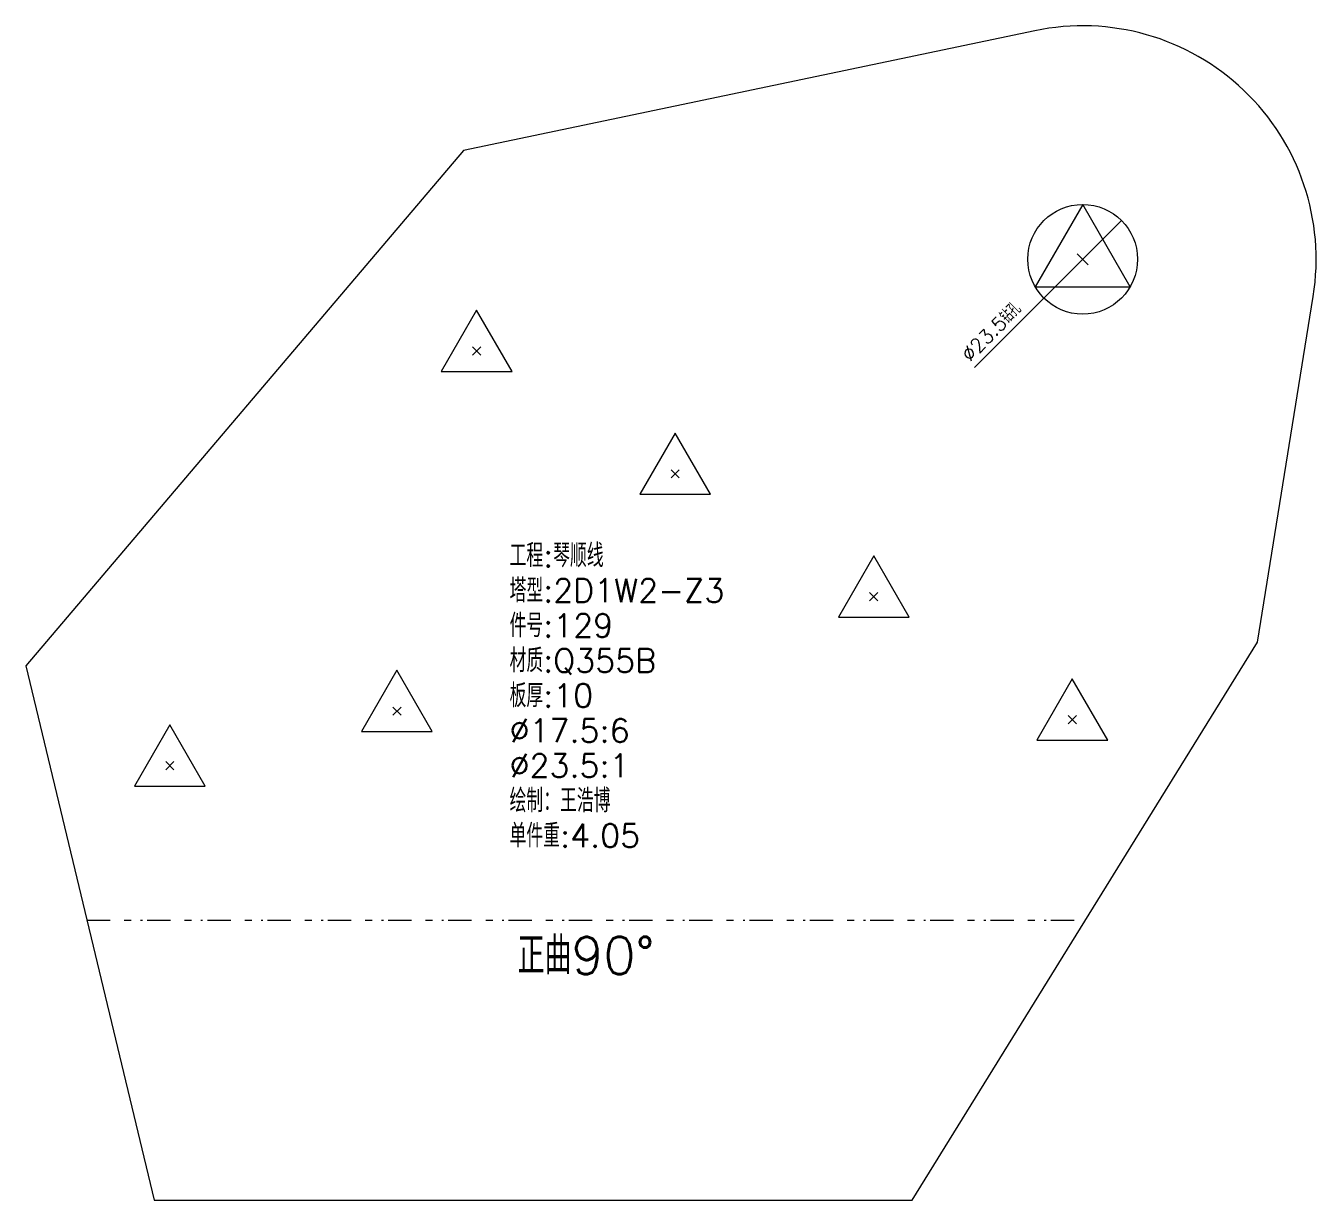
# Model space of a CAD drawing. Extents: x -580 to 8755, y 0 to 14723.
# Drawn here: x 6942.2 to 7218.5, y 14471.2 to 14722.7 of the extents above; entities that cross this region are included whole.
import ezdxf
from ezdxf.enums import TextEntityAlignment as Align

# ---------------------------------------------------------------- set-up
doc = ezdxf.new("R2010")
doc.units = 0
doc.header["$MEASUREMENT"] = 0
doc.linetypes.add('自定义线型', pattern=[12.9, 5, -3, 1.5, -2, 0.4, -1])
doc.layers.add('1', color=7, linetype='CONTINUOUS', lineweight=25)
doc.styles.get("Standard").update_dxf_attribs({"font": 'simplex.shx', "width": 0.7, "height": 3, "bigfont": 'gbhzfs.shx'})

msp = doc.modelspace()

# ---------------------------------------------------------------- linework, layer by layer
at = {"layer": '1', "color": 7, "linetype": 'Continuous', "lineweight": 18}
for p, q in [((7158.19758, 14721.60515), (7035.85889, 14695.94889)), ((7035.85889, 14695.94889), (6942.15687, 14585.61485)), ((7176.76859, 14680.97817), (7145.30233, 14649.51192)), ((7205.91338, 14590.68034), (7217.82541, 14664.72832)), ((7131.92769, 14471.16127), (7205.91338, 14590.68034)), ((6942.15687, 14585.61485), (6969.6267, 14471.16127)), ((6969.6267, 14471.16127), (7131.92769, 14471.16127))]:
    msp.add_line(p, q, dxfattribs=at)
at = {"layer": '1', "color": 7, "linetype": 'Continuous', "lineweight": 13}
for p, q in [((7168.46008, 14684.41967), (7158.28458, 14666.79467)), ((7178.63558, 14666.79467), (7168.46008, 14684.41967)), ((7167.28508, 14671.49467), (7169.63508, 14673.84467)), ((7169.63508, 14671.49467), (7167.28508, 14673.84467)), ((7158.28458, 14666.79467), (7178.63558, 14666.79467)), ((7038.6937, 14661.78079), (7031.1162, 14648.65579)), ((7046.2712, 14648.65579), (7038.6937, 14661.78079)), ((7037.8187, 14652.15579), (7039.5687, 14653.90579)), ((7039.5687, 14652.15579), (7037.8187, 14653.90579)), ((7031.1162, 14648.65579), (7046.2712, 14648.65579)), ((7081.20733, 14635.46365), (7073.62983, 14622.33865)), ((7088.78483, 14622.33865), (7081.20733, 14635.46365)), ((7080.33233, 14625.83865), (7082.08233, 14627.58865)), ((7082.08233, 14625.83865), (7080.33233, 14627.58865)), ((7073.62983, 14622.33865), (7088.78483, 14622.33865)), ((7123.72096, 14609.14651), (7116.14346, 14596.02151)), ((7131.29846, 14596.02151), (7123.72096, 14609.14651)), ((7122.84596, 14599.52151), (7124.59596, 14601.27151)), ((7124.59596, 14599.52151), (7122.84596, 14601.27151)), ((7116.14346, 14596.02151), (7131.29846, 14596.02151)), ((7021.62043, 14584.64161), (7014.04293, 14571.51661)), ((7029.19793, 14571.51661), (7021.62043, 14584.64161)), ((7166.23457, 14582.82937), (7158.65707, 14569.70437)), ((7173.81207, 14569.70437), (7166.23457, 14582.82937)), ((7020.74543, 14575.01661), (7022.49543, 14576.76661)), ((7022.49543, 14575.01661), (7020.74543, 14576.76661)), ((6973.00116, 14572.97258), (6965.42366, 14559.84758)), ((6980.57866, 14559.84758), (6973.00116, 14572.97258)), ((7165.35957, 14573.20437), (7167.10957, 14574.95437)), ((7167.10957, 14573.20437), (7165.35957, 14574.95437)), ((7014.04293, 14571.51661), (7029.19793, 14571.51661)), ((7158.65707, 14569.70437), (7173.81207, 14569.70437)), ((6972.12616, 14563.34758), (6973.87616, 14565.09758)), ((6973.87616, 14563.34758), (6972.12616, 14565.09758)), ((6965.42366, 14559.84758), (6980.57866, 14559.84758))]:
    msp.add_line(p, q, dxfattribs=at)
at = {"layer": '1', "color": 190, "linetype": '自定义线型', "lineweight": 13}
msp.add_line((6955.22619, 14531.16127), (7169.06939, 14531.16127), dxfattribs=at)
at = {"layer": '1', "color": 7, "linetype": 'Continuous', "lineweight": 13}
msp.add_circle((7168.46008, 14672.66967), 11.75, dxfattribs=at)
at = {"layer": '1', "color": 7, "linetype": 'Continuous', "lineweight": 18}
msp.add_arc((7168.46009, 14672.66967), 50, 350.8611833, 101.8441369, dxfattribs=at)

# ---------------------------------------------------------------- texts
msp.add_text('%%c23.5钻孔', height=3, rotation=45, dxfattribs=at).set_placement((7144.94878, 14649.86548), align=Align.BOTTOM_LEFT)
for s, p in [('工程:琴顺线', (7045.74471, 14605.23476)), ('塔型:2D1W2-Z3', (7045.74471, 14597.73476)), ('件号:129', (7045.74471, 14590.23476)), ('材质:Q355B', (7045.74471, 14582.73476)), ('板厚:10', (7045.74471, 14575.23476)), ('%%c17.5:6', (7045.74471, 14567.73476)), ('%%c23.5:1', (7045.74471, 14560.23476)), ('绘制：王浩博', (7045.74471, 14552.73476)), ('单件重:4.05', (7045.74471, 14545.23476))]:
    msp.add_text(s, height=5, dxfattribs=at).set_placement(p, align=Align.BOTTOM_LEFT)
at = {"layer": '1', "color": 7, "linetype": 'Continuous', "lineweight": 13}
msp.add_text('正曲90%%d', height=8, dxfattribs=at).set_placement((7062.14779, 14517.15342), align=Align.BOTTOM_CENTER)

doc.saveas('drawing.dxf')
